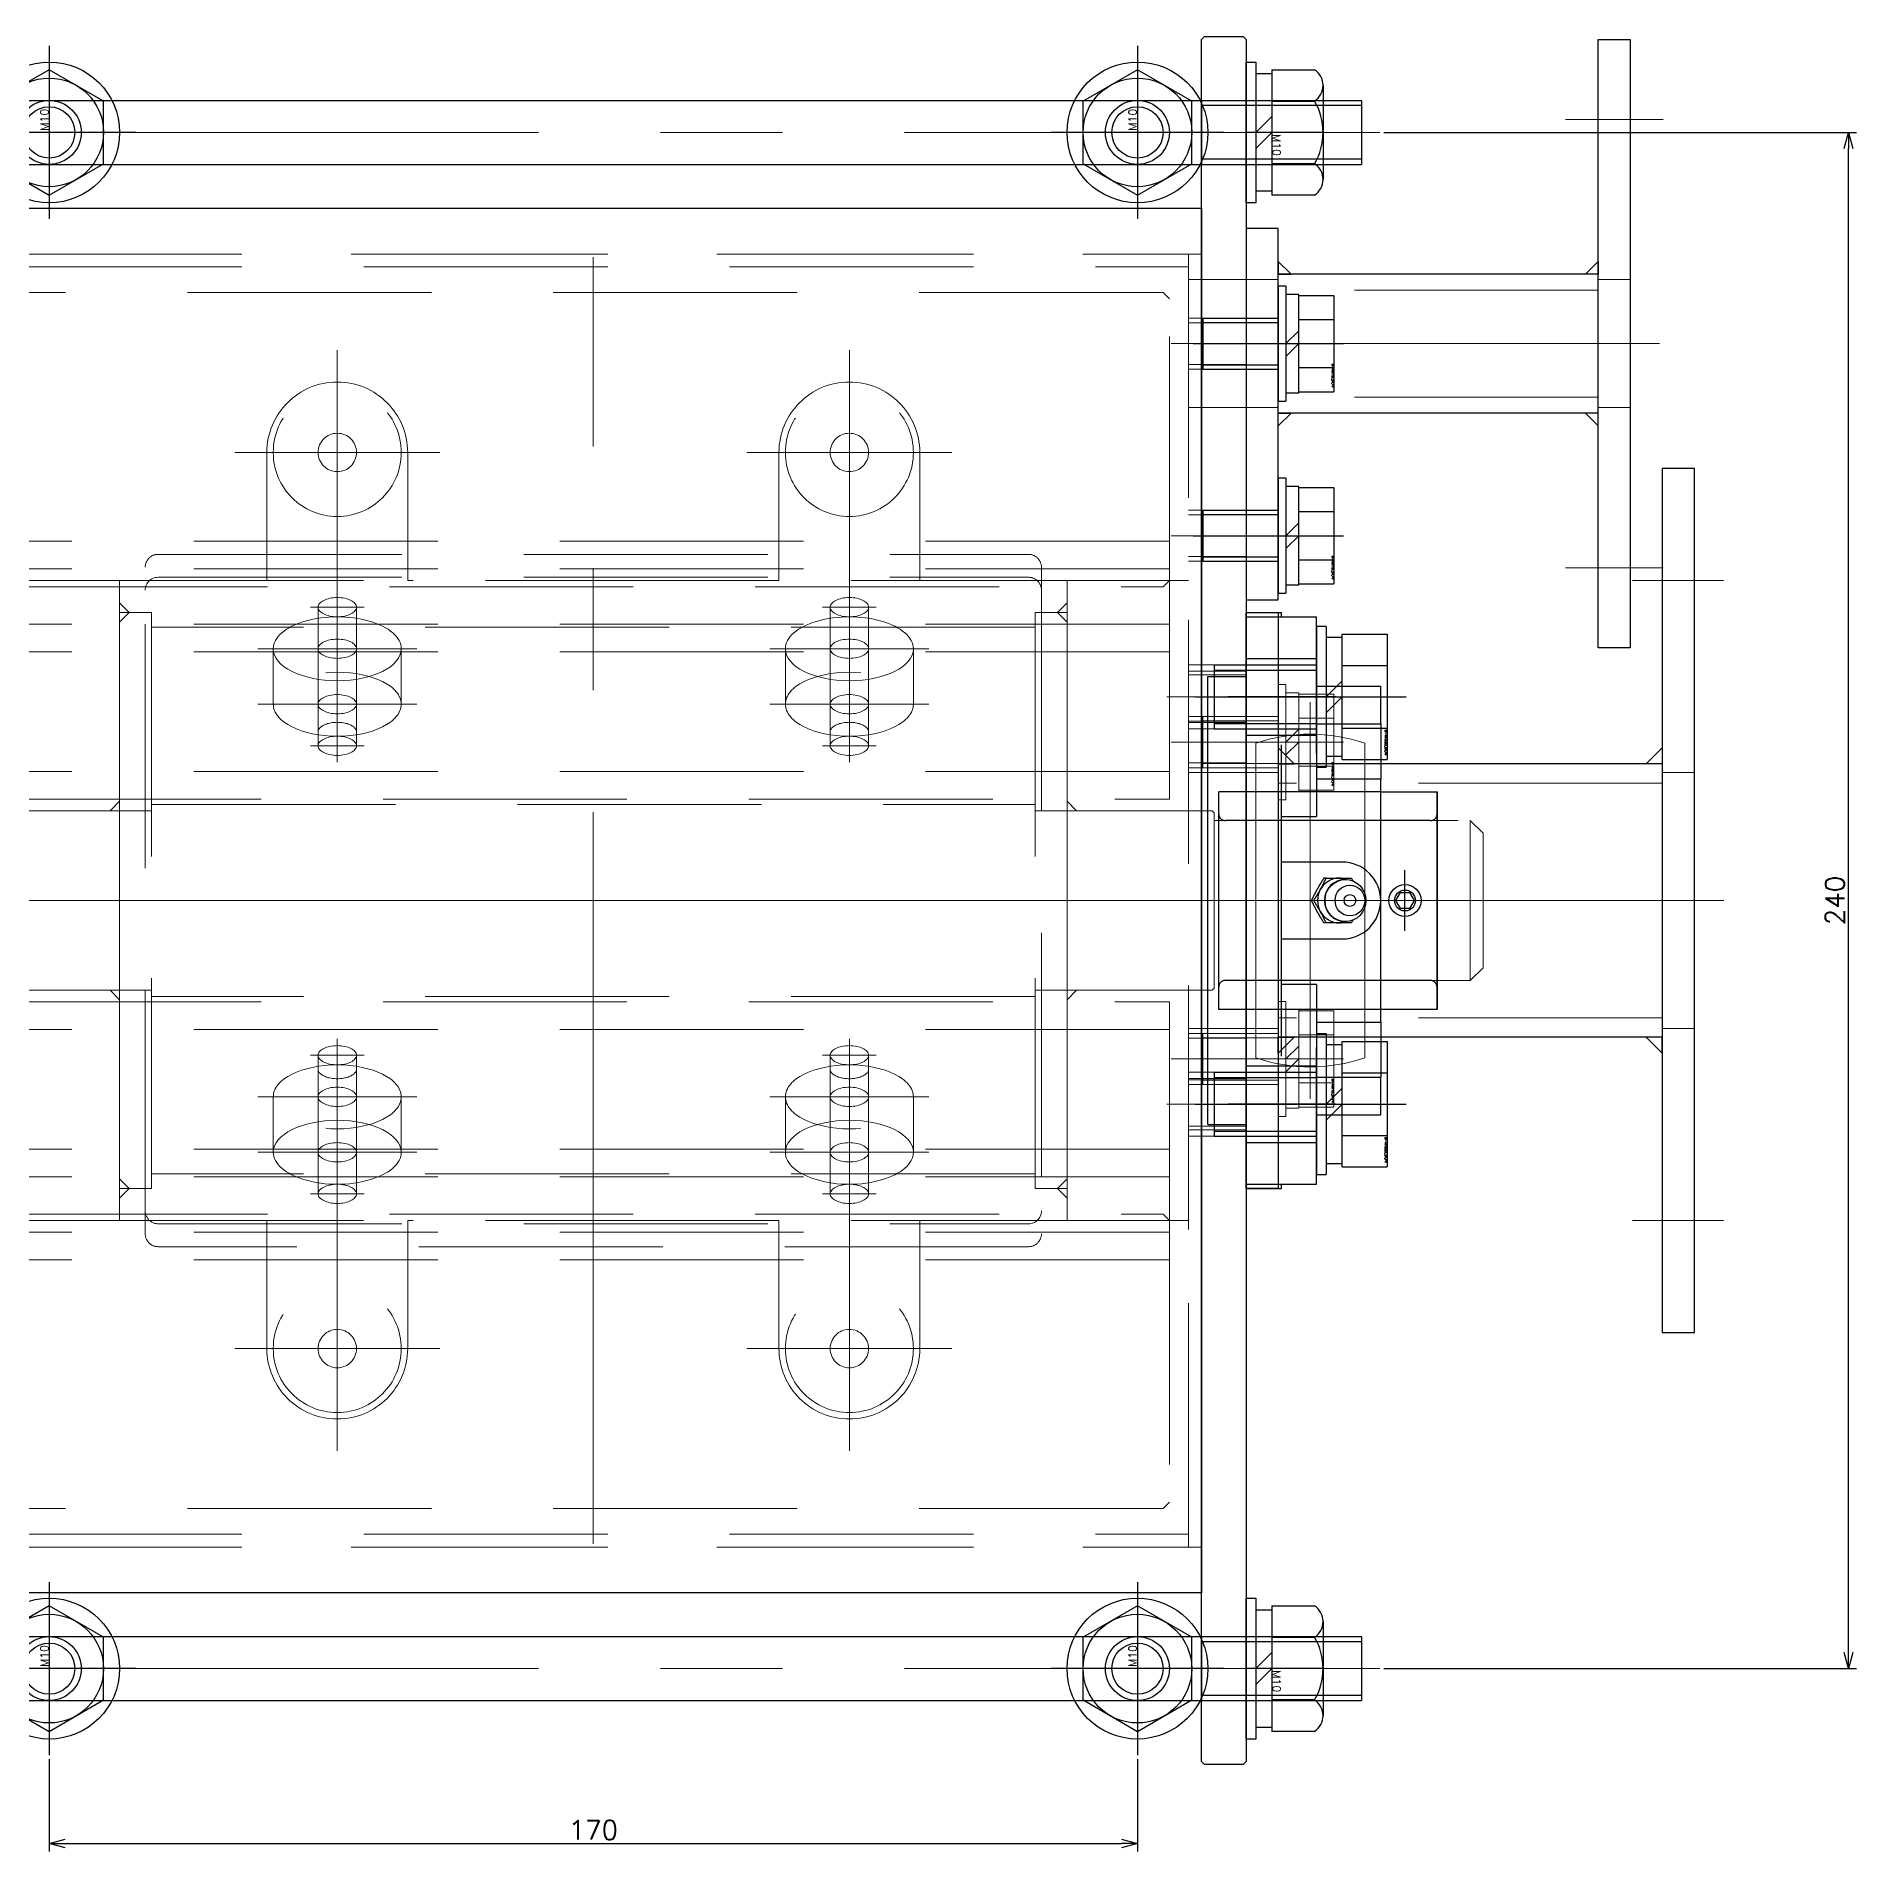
# Model space of a CAD drawing. Header units: millimetres. Extents: x -16130 to 36813, y -8099 to 27484.
# Drawn here: x 23453 to 23737.3, y 17240.5 to 17524 of the extents above; entities that cross this region are included whole.
import ezdxf

# ---------------------------------------------------------------- set-up
doc = ezdxf.new("R2010")
doc.units = ezdxf.units.MM
doc.header["$LTSCALE"] = 6
doc.header["$PDMODE"] = 99
doc.header["$PDSIZE"] = 1
doc.linetypes.add('CENTER2', pattern=[28.575, 19.05, -3.175, 3.175, -3.175])
doc.linetypes.add('HIDDEN', pattern=[9.525, 6.35, -3.175])
for name, color, linetype, lineweight in [('01_NORMAL', 7, 'Continuous', 25), ('04_HIDDEN', 2, 'HIDDEN', 13), ('05_CENTER', 4, 'CENTER2', 13), ('08_DIM', 3, 'Continuous', 13)]:
    doc.layers.add(name, color=color, linetype=linetype, lineweight=lineweight)
doc.layers.add('10_DRAFT', color=8, linetype='Continuous', lineweight=0, plot=False)
doc.layers.add('HIDDEN', color=3, linetype='HIDDEN')
doc.styles.add('KSS_TXT', font='txt.shx', dxfattribs={"bigfont": 'extfont2.shx'})
doc.styles.add('KSS_TXT_L', font='txt.shx', dxfattribs={"height": 3, "bigfont": 'extfont2.shx'})
doc.dimstyles.new('KSS_DIM', dxfattribs={"dimtxt": 3, "dimasz": 2.5, "dimexe": 1.25, "dimexo": 0.625, "dimtad": 1, "dimdsep": 46, "dimtxsty": 'KSS_TXT', "dimblk": 'OPEN30', "dimcen": 0, "dimazin": 2, "dimtfac": 0.75, "dimtmove": 0, "dimatfit": 3, "dimldrblk": 'OPEN30', "dimfxl": 1, "dimtolj": 1, "dimarcsym": 0})

# ---------------------------------------------------------------- blocks, each defined once
blk = doc.blocks.new('A$C4DD551DB_1_1_1')
at = {"color": 0}
for p, q in [((-50.5, 68), (-50.5, -68)), ((50.5, 68), (50.5, -68))]:
    blk.add_line(p, q, dxfattribs=at)
blk.add_lwpolyline([(52.08, -70), (-52.08, -70, -0.414214), (-54.08, -68), (-54.08, 68, -0.414214), (-52.08, 70), (52.08, 70, -0.414214), (54.08, 68), (54.08, -68, -0.414214)], format="xyb", close=True, dxfattribs=at)
for centre, start, end in [((-48.5, 68), 90, 180), ((48.5, 68), 0, 90), ((-48.5, -68), 180, 270), ((48.5, -68), 270, 0)]:
    blk.add_arc(centre, 2, start, end, dxfattribs=at)
at = {"layer": '01_NORMAL'}
blk.add_lwpolyline([(-108.15, 95), (108.15, 95), (108.15, -95), (-108.15, -95)], close=True, dxfattribs=at)
at = {"layer": '04_HIDDEN'}
for p, q in [((-101, 95), (-101, -95)), ((101, 95), (101, -95))]:
    blk.add_line(p, q, dxfattribs=at)
at = {"layer": '10_DRAFT'}
for p, q in [((0, 95), (0, -95)), ((4.06, 0), (-4.06, 0))]:
    blk.add_line(p, q, dxfattribs=at)
blk = doc.blocks.new('A$C6DB7488B_1_1_1')
at = {"color": 0}
for p, q in [((-160, 94), (-159, 95)), ((-160, 50), (-160, 94)), ((-159, 95), (19, 95)), ((19, 95), (20, 94)), ((20, 94), (20, 50)), ((-160, 51.83), (20, 51.83)), ((-160, 43.17), (20, 43.17)), ((-160, 38.84), (20, 38.84)), ((-113, 26.3), (-113, 24.17)), ((-107, 26.3), (-107, 24.17)), ((-33, 26.3), (-33, 24.17)), ((-27, 26.3), (-27, 24.17)), ((-144, 15.84), (-144, -15.84)), ((4, 15.84), (4, -15.84)), ((-207, 12.5), (-207, -12.5)), ((152, 12.5), (27, 12.5)), ((154, 10.5), (152, 12.5)), ((152, 12.5), (152, -12.5)), ((154, -10.5), (154, 10.5)), ((154, 4), (87, 4)), ((154, -4), (87, -4)), ((152, -12.5), (154, -10.5)), ((27, -12.5), (152, -12.5)), ((-113, -26.3), (-113, -24.17)), ((-107, -26.3), (-107, -24.17)), ((-33, -26.3), (-33, -24.17)), ((-27, -26.3), (-27, -24.17)), ((-160, -38.84), (20, -38.84)), ((-160, -43.17), (20, -43.17)), ((-160, -50), (-160, -94)), ((20, -94), (20, -50)), ((-160, -51.83), (20, -51.83)), ((-160, -94), (-159, -95)), ((-159, -95), (19, -95)), ((19, -95), (20, -94))]:
    blk.add_line(p, q, dxfattribs=at)
for points in [[(20, 15.84), (-160, 15.84), (-160, 56.16), (20, 56.16)], [(20, -15.84), (-160, -15.84), (-160, -56.16), (20, -56.16)]]:
    blk.add_lwpolyline(points, close=True, dxfattribs=at)
at = {"color": 3}
for points in [[(-144, 45), (-142.5, 45), (-144, 46.5), (-144, 46.5)], [(4, 45), (2.5, 45), (4, 46.5), (4, 46.5)], [(-144, 45), (-142.5, 45), (-144, 43.5), (-144, 43.5)], [(4, 45), (2.5, 45), (4, 43.5), (4, 43.5)], [(-144, 14), (-145.5, 14), (-144, 15.5), (-144, 15.5)], [(4, 14), (5.5, 14), (4, 15.5), (4, 15.5)], [(-144, -14), (-145.5, -14), (-144, -15.5), (-144, -15.5)], [(4, -14), (5.5, -14), (4, -15.5), (4, -15.5)], [(-144, -45), (-142.5, -45), (-144, -43.5), (-144, -43.5)], [(-144, -45), (-142.5, -45), (-144, -46.5), (-144, -46.5)], [(4, -45), (2.5, -45), (4, -43.5), (4, -43.5)], [(4, -45), (2.5, -45), (4, -46.5), (4, -46.5)]]:
    blk.add_lwpolyline(points, close=True, dxfattribs=at)
at = {"color": 0}
for points in [[(-167, 12.5), (-207, 12.5), (-209, 10.5), (-209, -10.5), (-207, -12.5), (-167, -12.5)], [(-144, 14), (-166.7, 14), (-167, 13.7), (-167, -13.7), (-166.7, -14), (-144, -14)], [(4, 14), (26.7, 14), (27, 13.7), (27, -13.7), (26.7, -14), (4, -14)]]:
    blk.add_lwpolyline(points, dxfattribs=at)
for centre in [(-110, 70), (-30, 70), (-110, -70), (-30, -70)]:
    blk.add_circle(centre, 3, dxfattribs=at)
blk.add_arc((87, 0), 4, 90, 270, dxfattribs=at)
at = {"color": 0, "extrusion": (0, 0, -1)}
for centre, major_axis in [((-110, 26.34), (3, 0)), ((-30, -26.34), (-3, 0))]:
    blk.add_ellipse(centre, major_axis=major_axis, ratio=0.500003, start_param=3.113199, end_param=6.311671, dxfattribs=at)
for centre, major_axis in [((-110, 24.17), (3, 0)), ((-30, -24.17), (-3, 0))]:
    blk.add_ellipse(centre, major_axis=major_axis, ratio=0.500003, dxfattribs=at)
at = {"color": 0}
for centre, major_axis in [((-30, 26.34), (-3, 0)), ((-110, -26.34), (3, 0))]:
    blk.add_ellipse(centre, major_axis=major_axis, ratio=0.500003, start_param=3.113199, end_param=6.311671, dxfattribs=at)
for centre, major_axis in [((-30, 24.17), (-3, 0)), ((-110, -24.17), (3, 0))]:
    blk.add_ellipse(centre, major_axis=major_axis, ratio=0.500003, dxfattribs=at)
at = {"layer": '04_HIDDEN'}
for p, q in [((-159, 49), (-160, 50)), ((19, 49), (-159, 49)), ((4, 50), (-144, 50)), ((-144, 50), (-144, 49)), ((-144, 49), (-144, 15.84)), ((4, 50), (4, 49)), ((4, 49), (4, 15.84)), ((20, 50), (19, 49)), ((-113, 26.3), (-113, 45.83)), ((-107, 26.3), (-107, 45.83)), ((-33, 26.3), (-33, 45.83)), ((-27, 26.3), (-27, 45.83)), ((-144, 45), (-139, 45)), ((-139, 45), (-139, -45)), ((-139, 42.7), (-1, 42.7)), ((-1, 45), (-1, -45)), ((4, 45), (-1, 45)), ((-120, 30.67), (-120, 39.33)), ((-100, 30.67), (-100, 39.33)), ((-40, 30.67), (-40, 39.33)), ((-20, 30.67), (-20, 39.33)), ((-160, 20.17), (20, 20.17)), ((-144, 14), (-139, 14)), ((4, 14), (-1, 14)), ((129, 4), (126.69, 0)), ((129, -4), (129, 4)), ((154, 4), (129, 4)), ((154, 5), (134, 5)), ((134, -5), (134, 5)), ((126.69, 0), (129, -4)), ((154, -4), (129, -4)), ((154, -5), (134, -5)), ((-144, -14), (-139, -14)), ((4, -14), (-1, -14)), ((-144, -49), (-144, -15.84)), ((4, -49), (4, -15.84)), ((-160, -20.17), (20, -20.17)), ((-113, -26.3), (-113, -45.83)), ((-107, -26.3), (-107, -45.83)), ((-33, -26.3), (-33, -45.83)), ((-27, -26.3), (-27, -45.83)), ((-120, -30.67), (-120, -39.33)), ((-100, -30.67), (-100, -39.33)), ((-40, -30.67), (-40, -39.33)), ((-20, -30.67), (-20, -39.33)), ((-144, -45), (-139, -45)), ((-139, -42.7), (-1, -42.7)), ((4, -45), (-1, -45)), ((-159, -49), (-160, -50)), ((19, -49), (-159, -49)), ((-144, -50), (-144, -49)), ((4, -50), (-144, -50)), ((4, -50), (4, -49)), ((20, -50), (19, -49))]:
    blk.add_line(p, q, dxfattribs=at)
for points in [[(-1, 15), (-139, 15)], [(-139, -15), (-1, -15)]]:
    blk.add_lwpolyline(points, dxfattribs=at)
for centre in [(-110, 70), (-30, 70), (-110, -70), (-30, -70)]:
    blk.add_circle(centre, 10, dxfattribs=at)
at = {"layer": '04_HIDDEN', "extrusion": (0, 0, -1)}
for centre, major_axis, ratio in [((-110, 45.83), (3, 0), 0.500003), ((-110, 39.33), (3, 0), 0.500003), ((-110, 30.67), (-10, 0), 0.5), ((-110, 30.67), (3, 0), 0.500003), ((-30, -30.67), (10, 0), 0.5), ((-30, -30.67), (-3, 0), 0.500003), ((-30, -39.33), (-3, 0), 0.500003), ((-30, -45.83), (-3, 0), 0.500003)]:
    blk.add_ellipse(centre, major_axis=major_axis, ratio=ratio, dxfattribs=at)
at = {"layer": '04_HIDDEN'}
for centre, major_axis, ratio in [((-30, 45.83), (-3, 0), 0.500003), ((-30, 39.33), (-3, 0), 0.500003), ((-30, 30.67), (10, 0), 0.5), ((-30, 30.67), (-3, 0), 0.500003), ((-110, -30.67), (-10, 0), 0.5), ((-110, -30.67), (3, 0), 0.500003), ((-110, -39.33), (3, 0), 0.500003), ((-110, -45.83), (3, 0), 0.500003)]:
    blk.add_ellipse(centre, major_axis=major_axis, ratio=ratio, dxfattribs=at)
for centre in [(-110, 39.33), (-30, 39.33)]:
    blk.add_ellipse(centre, major_axis=(10, 0), ratio=0.5, start_param=0, end_param=3.141593, dxfattribs=at)
at = {"layer": '04_HIDDEN', "extrusion": (0, 0, -1)}
for centre in [(-110, -39.33), (-30, -39.33)]:
    blk.add_ellipse(centre, major_axis=(10, 0), ratio=0.5, start_param=0, end_param=3.141593, dxfattribs=at)
at = {"layer": '05_CENTER'}
for p, q in [((-70, -100.5), (-70, 100.5)), ((-110, 57), (-110, 83)), ((-30, 57), (-30, 83)), ((-123, 70), (-97, 70)), ((-17, 70), (-43, 70)), ((-105.82, 45.83), (-114.18, 45.83)), ((-110, 48.3), (-110, 21.62)), ((-34.18, 45.83), (-25.82, 45.83)), ((-30, 48.3), (-30, 21.62)), ((-97.59, 39.33), (-122.41, 39.33)), ((-42.41, 39.33), (-17.59, 39.33)), ((-97.59, 30.67), (-122.41, 30.67)), ((-42.41, 30.67), (-17.59, 30.67)), ((-105.82, 24.17), (-114.18, 24.17)), ((-34.18, 24.17), (-25.82, 24.17)), ((156.79, 0), (-212.93, 0)), ((-110, -48.3), (-110, -21.62)), ((-30, -48.3), (-30, -21.62)), ((-105.82, -24.17), (-114.18, -24.17)), ((-34.18, -24.17), (-25.82, -24.17)), ((-97.59, -30.67), (-122.41, -30.67)), ((-42.41, -30.67), (-17.59, -30.67)), ((-97.59, -39.33), (-122.41, -39.33)), ((-42.41, -39.33), (-17.59, -39.33)), ((-105.82, -45.83), (-114.18, -45.83)), ((-34.18, -45.83), (-25.82, -45.83)), ((-110, -57), (-110, -83)), ((-30, -57), (-30, -83)), ((-123, -70), (-97, -70)), ((-17, -70), (-43, -70))]:
    blk.add_line(p, q, dxfattribs=at)
at = {"layer": '10_DRAFT'}
for centre in [(-110, 39.33), (-30, 39.33)]:
    blk.add_ellipse(centre, major_axis=(10, 0), ratio=0.5, start_param=3.141593, end_param=6.283185, dxfattribs=at)
at = {"layer": '10_DRAFT', "extrusion": (0, 0, -1)}
for centre in [(-110, -39.33), (-30, -39.33)]:
    blk.add_ellipse(centre, major_axis=(10, 0), ratio=0.5, start_param=3.141593, end_param=6.283185, dxfattribs=at)
blk = doc.blocks.new('A$C2C234A17_1_1_1')
at = {"color": 0}
blk.add_lwpolyline([(135, 4.5), (135, -1.5), (134.5, -2), (-134.5, -2), (-135, -1.5), (-135, 4.5), (-134.5, 5), (134.5, 5)], close=True, dxfattribs=at)
at = {"layer": '04_HIDDEN'}
for p, q in [((-101, 5), (-101, 7)), ((-36.82, 7), (-36.82, -2)), ((-35.82, 7), (-35.82, -2)), ((-27.82, 7), (-27.82, -2)), ((-26.82, 7), (-26.82, -2)), ((26.82, 7), (26.82, -2)), ((27.82, 7), (27.82, -2)), ((35.82, 7), (35.82, -2)), ((36.82, 7), (36.82, -2)), ((101, 7), (101, 5))]:
    blk.add_line(p, q, dxfattribs=at)
at = {"layer": '04_HIDDEN', "color": 9}
for p, q in [((-35.25, -2), (-35.25, 7)), ((35.25, -2), (35.25, 7))]:
    blk.add_line(p, q, dxfattribs=at)
at = {"layer": '04_HIDDEN', "color": 252}
for p, q in [((-28.75, 7), (-28.75, -2)), ((-28, 7), (-28, -2)), ((-21.5, 7), (-21.5, -2)), ((-20.75, 7), (-20.75, -2)), ((-20, 7), (-20, -2)), ((20, 7), (20, -2)), ((20.75, 7), (20.75, -2)), ((21.5, 7), (21.5, -2)), ((28, 7), (28, -2)), ((28.75, 7), (28.75, -2)), ((53, 7), (53, -2)), ((53.75, 7), (53.75, -2)), ((60.25, 7), (60.25, -2)), ((61, 7), (61, -2)), ((77, 7), (77, -2)), ((83, 7), (83, -2)), ((83.75, 7), (83.75, -2)), ((90.25, 7), (90.25, -2)), ((91, 7), (91, -2)), ((97, 7), (97, -2))]:
    blk.add_line(p, q, dxfattribs=at)
at = {"layer": '04_HIDDEN'}
blk.add_lwpolyline([(101, 7), (-101, 7)], dxfattribs=at)
at = {"layer": '05_CENTER'}
for p, q in [((-120, 9.2), (-120, -6.07)), ((-31.82, 10.39), (-31.82, -5.39)), ((31.82, 10.39), (31.82, -5.39)), ((120, 9.2), (120, -6.07))]:
    blk.add_line(p, q, dxfattribs=at)
at = {"layer": '05_CENTER', "color": 252}
for p, q in [((-24.75, 9.71), (-24.75, -4.71)), ((24.75, 9.71), (24.75, -4.71)), ((57, 9.71), (57, -4.71)), ((87, 9.71), (87, -4.71))]:
    blk.add_line(p, q, dxfattribs=at)
at = {"layer": '10_DRAFT'}
blk.add_line((0, 7), (0, -2), dxfattribs=at)
blk = doc.blocks.new('MUCFC205c')
at = {"color": 0}
for p, q in [((-35, 6), (35, 6)), ((-35, 6), (-35, 0)), ((35, 6), (35, 0)), ((-44.32, 0), (-24.31, 0)), ((-18.27, 0), (-24.31, 0)), ((-18.27, 0), (18.27, 0)), ((24.31, 0), (18.27, 0)), ((24.31, 0), (44.32, 0)), ((-45, 0), (-44.32, 0)), ((-45, 0), (-45, -5.5)), ((-44.32, 0), (-44.32, -11)), ((44.32, 0), (45, 0)), ((44.32, 0), (44.32, -11)), ((45, 0), (45, -5.5)), ((-45, -5.5), (-44.32, -5.5)), ((-24.31, -5.5), (-18.27, -5.5)), ((-18.27, -5.5), (18.27, -5.5)), ((-13.14, -11), (-13.14, -5.5)), ((-6, -5.5), (-6, -15)), ((6, -15), (6, -5.5)), ((13.14, -5.5), (13.14, -11)), ((18.27, -5.5), (24.31, -5.5)), ((44.32, -5.5), (45, -5.5)), ((-44.32, -11), (-22.98, -11)), ((-33.5, -11), (-33.5, -21)), ((-27.59, -11), (-27.59, -21)), ((-13.14, -11), (-22.98, -11)), ((-19, -11), (-19, -21)), ((0, -10.53), (0, -10.18)), ((22.98, -11), (13.14, -11)), ((19, -11), (19, -21)), ((22.98, -11), (44.32, -11)), ((27.59, -11), (27.59, -21)), ((33.5, -11), (33.5, -21)), ((-3.5, -12.48), (-3.5, -12.13)), ((3.5, -12.48), (3.5, -12.13)), ((-33.5, -21), (-27.59, -21)), ((-19, -21), (-27.59, -21)), ((-19, -21), (0, -21)), ((-17, -29.8), (-17, -21)), ((0, -21), (19, -21)), ((17, -21), (17, -29.8)), ((27.59, -21), (19, -21)), ((27.59, -21), (33.5, -21)), ((-1.25, -24.08), (0, -23.36)), ((-1.25, -25.52), (-1.25, -24.08)), ((0, -26.24), (-1.25, -25.52)), ((0, -23.36), (1.25, -24.08)), ((1.25, -25.52), (0, -26.24)), ((1.25, -24.08), (1.25, -25.52)), ((17, -29.8), (-17, -29.8)), ((-17, -29.8), (17, -29.8))]:
    blk.add_line(p, q, dxfattribs=at)
at = {"color": 0, "linetype": 'CENTER2'}
for p, q in [((-31.82, -13.93), (-31.82, 2.87)), ((31.82, -13.93), (31.82, 2.87)), ((-4.75, -24.8), (4.75, -24.8))]:
    blk.add_line(p, q, dxfattribs=at)
at = {"color": 0}
for radius in [2.5, 1.63]:
    blk.add_circle((0, -24.8), radius, dxfattribs=at)
at = {"color": 0, "linetype": 'HIDDEN'}
for centre, start, end in [((-13.5, 3.3), 0, 90), ((13.5, 3.3), 90, 180), ((-13.5, -28.8), 270, 0), ((13.5, -28.8), 180, 270)]:
    blk.add_arc(centre, 1, start, end, dxfattribs=at)
at = {"color": 0}
for centre, radius, start, end in [((0, -15.5), 3.3, 0, 180), ((0, -15), 6, 180, 270), ((0, -15), 6, 270, 0)]:
    blk.add_arc(centre, radius, start, end, dxfattribs=at)
for major_axis, start_param, end_param in [((-3.5, 0), 4.18879, 5.235988), ((-3.5, 0), 5.235988, 6.283185), ((3.5, 0), 0, 1.047198), ((-3.5, 0), 0, 0.342953), ((3.5, 0), 5.940232, 6.283185)]:
    blk.add_ellipse((0, -14.52), major_axis=major_axis, ratio=0.965926, start_param=start_param, end_param=end_param, dxfattribs=at)
for centre, major_axis in [((0, -15.5), (-3.3, 0)), ((0, -16.2), (-2.4, 0)), ((0, -16.2), (-0.929, 0))]:
    blk.add_ellipse(centre, major_axis=major_axis, ratio=0.965926, dxfattribs=at)
for points, weights in [([(-1.75, -11.07), (-2.56, -11.53), (-3.5, -12.13)], [1, 1.07194812406, 1.06657306684]), ([(0, -10.18), (-0.94, -10.62), (-1.75, -11.07)], [1.06657306684, 1.07194812406, 1]), ([(-1.75, -11.59), (-0.94, -11.14), (0, -10.53)], [1, 1.07194812406, 1.06657306684]), ([(1.75, -11.07), (0.94, -10.62), (0, -10.18)], [1, 1.07194812406, 1.06657306684]), ([(0, -10.53), (0.94, -11.14), (1.75, -11.59)], [1.06657306684, 1.07194812406, 1]), ([(3.5, -12.13), (2.56, -11.53), (1.75, -11.07)], [1.06657306684, 1.07194812406, 1]), ([(-3.5, -12.48), (-2.56, -12.04), (-1.75, -11.59)], [1.06657306684, 1.07194812406, 1]), ([(-3.5, -14.52), (-3.5, -13.61), (-3.5, -12.48)], [1, 1.07194812406, 1.06657306684]), ([(1.75, -11.59), (2.56, -12.04), (3.5, -12.48)], [1, 1.07194812406, 1.06657306684]), ([(3.5, -12.48), (3.5, -13.61), (3.5, -14.52)], [1.06657306684, 1.07194812406, 1]), ([(-3.5, -16.39), (-3.5, -15.42), (-3.5, -14.52)], [1.06657306684, 1.07194812406, 1]), ([(-3.07, -16.66), (-3.28, -16.53), (-3.5, -16.39)], [1.06489758801, 1.06782171765, 1.06657306684]), ([(3.5, -16.39), (3.28, -16.53), (3.07, -16.66)], [1.06657306684, 1.06782171765, 1.06489758801]), ([(3.5, -14.52), (3.5, -15.42), (3.5, -16.39)], [1, 1.07194812406, 1.06657306684])]:
    blk.add_rational_spline(points, weights, degree=2, dxfattribs=at)
at = {"layer": '10_DRAFT'}
for p, q in [((0, -29.8), (0, 6)), ((-24.57, -1.5), (24.57, -1.5)), ((31, -10), (-31, -10)), ((-24.57, -18.5), (24.57, -18.5))]:
    blk.add_line(p, q, dxfattribs=at)
for start, end in [(160.9179, 199.0821), (340.9179, 19.0821)]:
    blk.add_arc((0, -10), 26, start, end, dxfattribs=at)
at = {"layer": 'HIDDEN', "color": 0}
for p, q in [((-17, -21), (-17, 4.3)), ((-17, 4.3), (17, 4.3)), ((-12.5, -28.8), (-12.5, 3.3)), ((12.5, -28.8), (12.5, 3.3)), ((17, -21), (17, 4.3)), ((-37.82, 0), (-37.82, -11)), ((-25.82, 0), (-25.82, -11)), ((25.82, 0), (25.82, -11)), ((37.82, 0), (37.82, -11))]:
    blk.add_line(p, q, dxfattribs=at)
blk = doc.blocks.new('A$C05FE0EC2_2_1_1')
at = {"color": 0, "linetype": 'CENTER2'}
blk.add_line((0, -19), (0, 14), dxfattribs=at)
at = {"color": 0}
for p, q in [((-9.81, 11), (9.81, 11)), ((-9.81, 4), (-9.81, 11)), ((-4.91, 4), (-4.91, 11)), ((4.91, 4), (4.91, 11)), ((9.81, 4), (9.81, 11)), ((9.81, 4), (-9.81, 4)), ((-9.25, 4), (-9.25, 1.5)), ((0, 1.5), (-2.5, 4)), ((0, 4), (2.5, 1.5)), ((9.25, 1.5), (9.25, 4)), ((-11, 1.5), (11, 1.5)), ((-11, 1.5), (-11, 0)), ((-11, 0), (11, 0)), ((11, 0), (11, 1.5))]:
    blk.add_line(p, q, dxfattribs=at)
at = {"color": 0, "linetype": 'HIDDEN'}
for p, q in [((-5, -16), (-5, 0)), ((-4.19, -16), (-4.19, 0)), ((4.19, -16), (4.19, 0)), ((5, -16), (5, 0)), ((-5, -16), (5, -16))]:
    blk.add_line(p, q, dxfattribs=at)
at = {"layer": '10_DRAFT', "style": 'KSS_TXT_L'}
blk.add_text('BT-M10x20L,SW,PW', height=0.3, dxfattribs=at).set_placement((5.16, 10.66))
blk = doc.blocks.new('A$C684CD659')
at = {"color": 4}
blk.add_blockref('MUCFC205c', (0, 0), dxfattribs=at)
at = {"rotation": 180}
for p in [(-31.82, -11), (31.82, -11)]:
    blk.add_blockref('A$C05FE0EC2_2_1_1', p, dxfattribs=at)
blk = doc.blocks.new('A$C04E828C6_1_1_1')
at = {"color": 0}
for p, q in [((-63, 28), (123, 28)), ((-21, -1), (-21, -21)), ((1, -1), (1, -21)), ((59, -1), (59, -21)), ((81, -1), (81, -21))]:
    blk.add_line(p, q, dxfattribs=at)
for points in [[(-21, -21), (-63, -21), (-63, 30), (123, 30), (123, -21), (81, -21)], [(59, -21), (1, -21)]]:
    blk.add_lwpolyline(points, dxfattribs=at)
for centre in [(-10, -1), (70, -1)]:
    blk.add_arc(centre, 11, 0, 180, dxfattribs=at)
at = {"layer": '05_CENTER'}
for p, q in [((-10, -25), (-10, 15)), ((70, -25), (70, 15)), ((-26, -1), (6, -1)), ((54, -1), (86, -1))]:
    blk.add_line(p, q, dxfattribs=at)
blk = doc.blocks.new('A$C680612B7_1_1_1')
at = {"color": 0}
for p, q in [((-120, 5), (120, 5)), ((-120, 5), (-120, -5)), ((-120, 4.19), (-95, 4.19)), ((-95, 5), (-95, -5)), ((95, 5), (95, -5)), ((120, 4.19), (95, 4.19)), ((120, 5), (120, -5)), ((-120, -4.19), (-95, -4.19)), ((-120, -5), (120, -5)), ((120, -4.19), (95, -4.19))]:
    blk.add_line(p, q, dxfattribs=at)
at = {"layer": '05_CENTER'}
blk.add_line((-122.85, 0), (122.85, 0), dxfattribs=at)
blk = doc.blocks.new('M10Nza_1_1_1_1_1')
at = {"color": 0}
for p, q in [((-7.35, 12), (7.35, 12)), ((-9.8, 4), (-9.8, 10.69)), ((-4.9, 4), (-4.9, 10.69)), ((4.9, 10.69), (4.9, 4)), ((9.8, 10.69), (9.8, 4)), ((-9.8, 4), (9.8, 4)), ((-9.2, 1.5), (-9.2, 4)), ((0, 1.5), (-2.5, 4)), ((0, 4), (2.5, 1.5)), ((9.2, 4), (9.2, 1.5))]:
    blk.add_line(p, q, dxfattribs=at)
at = {"color": 0, "linetype": 'CENTER2'}
blk.add_line((0, 12), (0, 0), dxfattribs=at)
at = {"color": 0}
blk.add_lwpolyline([(-11, 1.5), (11, 1.5), (11, 0), (-11, 0)], close=True, dxfattribs=at)
for centre, radius, start, end in [((-7.35, 9.06), 2.94, 33.626, 146.374), ((0, 2.2), 9.8, 60, 120), ((7.35, 9.06), 2.94, 33.626, 146.374)]:
    blk.add_arc(centre, radius, start, end, dxfattribs=at)
at = {"layer": '10_DRAFT', "style": 'KSS_TXT'}
blk.add_text('M10', height=1.25, dxfattribs=at).set_placement((0.26, 4.12))
blk = doc.blocks.new('10b_2_1_1')
at = {"color": 0, "linetype": 'CENTER2'}
for p, q in [((0, -13.51), (0, 13.51)), ((13.51, 0), (-13.51, 0))]:
    blk.add_line(p, q, dxfattribs=at)
at = {"color": 0}
for p, q in [((-4.9, 8.49), (-9.8, 0)), ((-4.9, 8.49), (4.9, 8.49)), ((9.8, 0), (4.9, 8.49)), ((-9.8, 0), (-4.9, -8.49)), ((4.9, -8.49), (9.8, 0)), ((-4.9, -8.49), (4.9, -8.49))]:
    blk.add_line(p, q, dxfattribs=at)
for radius in [11, 8.49, 5, 4]:
    blk.add_circle((0, 0), radius, dxfattribs=at)
at = {"layer": '10_DRAFT', "style": 'KSS_TXT'}
blk.add_text('M10', height=1.25, dxfattribs=at).set_placement((0.26, 0.12))
blk = doc.blocks.new('A$C684CE333')
at = {"color": 0}
for centre in [(-120, 85), (120, 85), (-120, -85), (120, -85)]:
    blk.add_circle(centre, 5, dxfattribs=at)
at = {"layer": '05_CENTER'}
for p, q in [((-128, 85), (-112, 85)), ((128, 85), (112, 85)), ((-128, -85), (-112, -85)), ((128, -85), (112, -85))]:
    blk.add_line(p, q, dxfattribs=at)
at = {"layer": '10_DRAFT'}
for p, q in [((0, -8.78), (0, 8.78)), ((-8.78, 0), (8.78, 0))]:
    blk.add_line(p, q, dxfattribs=at)
for name, p, rotation in [('A$C680612B7_1_1_1', (-120, 0), 270), ('A$C680612B7_1_1_1', (120, 0), 270), ('M10Nza_1_1_1_1_1', (-120, 102), 359.9999999999999), ('M10Nza_1_1_1_1_1', (120, 102), 359.9999999999999), ('M10Nza_1_1_1_1_1', (-120, -102), 180), ('M10Nza_1_1_1_1_1', (120, -102), 180)]:
    blk.add_blockref(name, p, dxfattribs=dict(rotation=rotation))
for p in [(-120, 85), (120, 85), (-120, -85), (120, -85)]:
    blk.add_blockref('10b_2_1_1', p)
blk = doc.blocks.new('_Open30')
at = {"color": 0, "linetype": 'ByBlock', "lineweight": -2}
for p, q in [((-1, 0.27), (0, 0)), ((0, 0), (-1, -0.27)), ((0, 0), (-1, 0))]:
    blk.add_line(p, q, dxfattribs=at)
blk = doc.blocks.new('*D3865')
at = {"layer": '08_DIM', "color": 0, "lineweight": -2, "transparency": 16777216}
for p, q in [((23663.46, 17509.04), (23737.33, 17509.04)), ((23736.08, 17271.54), (23736.08, 17506.54)), ((23663.46, 17269.04), (23737.33, 17269.04))]:
    blk.add_line(p, q, dxfattribs=at)
at = {"layer": 'Defpoints', "color": 0, "transparency": 16777216}
for p in [(23662.83, 17509.04), (23736.08, 17509.04), (23662.83, 17269.04)]:
    blk.add_point(p, dxfattribs=at)
at = {"layer": '08_DIM', "color": 0, "lineweight": -2, "transparency": 16777216, "xscale": 2.5, "yscale": 2.5, "zscale": 2.5}
for p, rotation in [((23736.08, 17509.04), 90), ((23736.08, 17269.04), 270)]:
    blk.add_blockref('_Open30', p, dxfattribs=dict(at, rotation=rotation))
at = {"layer": '08_DIM', "color": 0, "transparency": 16777216, "insert": (23733.95, 17389.04), "char_height": 3, "attachment_point": 5, "rotation": 90, "style": 'KSS_TXT'}
blk.add_mtext('\\A1;240', dxfattribs=at)
blk = doc.blocks.new('*D3866')
at = {"layer": '08_DIM', "color": 0, "lineweight": -2, "transparency": 16777216}
for p, q in [((23454.98, 17254.9), (23454.98, 17240.45)), ((23624.98, 17254.9), (23624.98, 17240.45)), ((23457.48, 17241.7), (23622.48, 17241.7))]:
    blk.add_line(p, q, dxfattribs=at)
at = {"layer": 'Defpoints', "color": 0, "transparency": 16777216}
for p in [(23454.98, 17255.53), (23624.98, 17255.53), (23624.98, 17241.7)]:
    blk.add_point(p, dxfattribs=at)
at = {"layer": '08_DIM', "color": 0, "lineweight": -2, "transparency": 16777216, "xscale": 2.5, "yscale": 2.5, "zscale": 2.5, "rotation": 180}
blk.add_blockref('_Open30', (23454.98, 17241.7), dxfattribs=at)
at = {"layer": '08_DIM', "color": 0, "lineweight": -2, "transparency": 16777216, "xscale": 2.5, "yscale": 2.5, "zscale": 2.5}
blk.add_blockref('_Open30', (23624.98, 17241.7), dxfattribs=at)
at = {"layer": '08_DIM', "color": 0, "transparency": 16777216, "insert": (23539.98, 17243.83), "char_height": 3, "attachment_point": 5, "style": 'KSS_TXT'}
blk.add_mtext('\\A1;170', dxfattribs=at)
blk = doc.blocks.new('A$C4F344C99_1')
at = {"color": 0}
for p, q in [((-7.51, 8.7), (7.51, 8.7)), ((-7.51, 3.2), (-7.51, 8.7)), ((-3.75, 3.2), (-3.75, 8.7)), ((3.75, 3.2), (3.75, 8.7)), ((7.51, 3.2), (7.51, 8.7)), ((-7.7, 3.2), (-7.7, 1.2)), ((7.7, 3.2), (-7.7, 3.2)), ((0, 1.2), (-2, 3.2)), ((0, 3.2), (2, 1.2)), ((7.7, 1.2), (7.7, 3.2)), ((-9, 1.2), (9, 1.2)), ((-9, 1.2), (-9, 0)), ((-9, 0), (9, 0)), ((9, 0), (9, 1.2))]:
    blk.add_line(p, q, dxfattribs=at)
at = {"color": 0, "linetype": 'CENTER2'}
blk.add_line((0, -13.3), (0, 10.2), dxfattribs=at)
at = {"color": 0, "linetype": 'HIDDEN'}
for p, q in [((-4, -11.8), (-4, 0)), ((-3.32, -11.8), (-3.32, 0)), ((3.32, -11.8), (3.32, 0)), ((4, -11.8), (4, 0)), ((-4, -11.8), (4, -11.8))]:
    blk.add_line(p, q, dxfattribs=at)
at = {"layer": '10_DRAFT', "style": 'KSS_TXT_L'}
blk.add_text('BT-M8x15L,SW,PW', height=0.3, dxfattribs=at).set_placement((3.13, 8.36))
blk = doc.blocks.new('A$C684CE4E0')
at = {"color": 0}
for p, q in [((65, 21.35), (5, 21.35)), ((65, -21.35), (5, -21.35))]:
    blk.add_line(p, q, dxfattribs=at)
for points in [[(65, 67.5), (65, -67.5), (70, -67.5), (70, 67.5)], [(0, 45), (5, 45), (5, -45), (0, -45)]]:
    blk.add_lwpolyline(points, close=True, dxfattribs=at)
at = {"color": 3}
for points in [[(5, 21.35), (7.5, 21.35), (7.5, 21.35), (5, 23.85)], [(65, 21.35), (62.5, 21.35), (62.5, 21.35), (65, 23.85)], [(5, -21.35), (7.5, -21.35), (7.5, -21.35), (5, -23.85)], [(65, -21.35), (62.5, -21.35), (62.5, -21.35), (65, -23.85)]]:
    blk.add_lwpolyline(points, close=True, dxfattribs=at)
at = {"layer": '04_HIDDEN'}
for p, q in [((5, 20), (0, 20)), ((65, 20), (70, 20)), ((65, 18.35), (5, 18.35)), ((65, -18.35), (5, -18.35)), ((5, -20), (0, -20)), ((65, -20), (70, -20))]:
    blk.add_line(p, q, dxfattribs=at)
at = {"layer": '05_CENTER'}
for p, q in [((60.34, 50), (74.57, 50)), ((-4.66, 24.75), (9.57, 24.75)), ((74.62, 0), (-4.68, 0)), ((-4.66, -24.75), (9.57, -24.75)), ((60.34, -50), (74.57, -50))]:
    blk.add_line(p, q, dxfattribs=at)
at = {"layer": '04_HIDDEN', "rotation": 270}
for p in [(5, 24.75), (5, -24.75)]:
    blk.add_blockref('A$C4F344C99_1', p, dxfattribs=at)
blk = doc.blocks.new('A$C684B81BE')
at = {"color": 0}
for p, q in [((-10.85, -55), (-10.85, -5)), ((10.85, -55), (10.85, -5))]:
    blk.add_line(p, q, dxfattribs=at)
for points in [[(-40, 0), (-40, -5), (18, -5), (18, 0)], [(-47.5, -55), (47.5, -55), (47.5, -60), (-47.5, -60)]]:
    blk.add_lwpolyline(points, close=True, dxfattribs=at)
at = {"color": 3}
for points in [[(-10.85, -5), (-10.85, -7), (-12.85, -5), (-12.85, -5)], [(10.85, -5), (10.85, -7), (12.85, -5), (12.85, -5)], [(-10.85, -55), (-10.85, -53), (-12.85, -55), (-12.85, -55)], [(10.85, -55), (10.85, -53), (12.85, -55), (12.85, -55)]]:
    blk.add_lwpolyline(points, close=True, dxfattribs=at)
at = {"layer": '04_HIDDEN'}
for p, q in [((-10, 0), (-10, -5)), ((10, 0), (10, -5)), ((-8.35, -55), (-8.35, -5)), ((8.35, -55), (8.35, -5)), ((-10, -55), (-10, -60)), ((10, -55), (10, -60))]:
    blk.add_line(p, q, dxfattribs=at)
at = {"layer": '05_CENTER'}
for p, q in [((-30, 5.12), (-30, -10.12)), ((0, 3.6), (0, -64.55)), ((-35, -49.88), (-35, -65.12)), ((35, -49.88), (35, -65.12))]:
    blk.add_line(p, q, dxfattribs=at)
blk = doc.blocks.new('A$C684CE507')
at = {"rotation": 180}
for p in [(-30, -5), (0, -5)]:
    blk.add_blockref('A$C4F344C99_1', p, dxfattribs=at)
blk.add_blockref('A$C684B81BE', (0, 0))

msp = doc.modelspace()

# ---------------------------------------------------------------- block references
for name, p, rotation in [('A$C2C234A17_1_1_1', (23639.97913, 17389.03909), 90), ('A$C684CD659', (23641.97913, 17389.03909), 89.99999999999999)]:
    msp.add_blockref(name, p, dxfattribs=dict(rotation=rotation))
at = {"layer": '01_NORMAL', "rotation": 90}
for name, p in [('A$C684CE333', (23539.97913, 17389.03909)), ('A$C684CE507', (23641.97913, 17476.03913))]:
    msp.add_blockref(name, p, dxfattribs=at)
at = {"layer": '01_NORMAL'}
msp.add_blockref('A$C684CE4E0', (23641.97913, 17389.03909), dxfattribs=at)
at = {"layer": '04_HIDDEN', "rotation": 89.99999999999999}
msp.add_blockref('A$C4DD551DB_1_1_1', (23539.97913, 17389.03909), dxfattribs=at)
at = {"layer": '04_HIDDEN', "xscale": -1}
msp.add_blockref('A$C6DB7488B_1_1_1', (23469.97913, 17389.03909), dxfattribs=at)
at = {"layer": '04_HIDDEN', "color": 6}
msp.add_blockref('A$C04E828C6_1_1_1', (23509.97913, 17460.03838), dxfattribs=at)
at = {"layer": '04_HIDDEN', "color": 6, "xscale": -1, "rotation": 180}
msp.add_blockref('A$C04E828C6_1_1_1', (23509.97913, 17318.0398), dxfattribs=at)

# ---------------------------------------------------------------- dimensions: what is measured, and where the dimension line sits
at = {"layer": '08_DIM'}
dim = msp.add_linear_dim(base=(23736.07709, 17509.03909), p1=(23662.83051, 17269.03702), p2=(23662.83051, 17509.03909), angle=90, dimstyle='KSS_DIM', dxfattribs=at)
dim.commit()
dim.dimension.update_dxf_attribs({"geometry": '*D3865', "text_midpoint": (23733.95209, 17389.03805)})
dim = msp.add_linear_dim(base=(23624.97913, 17241.70358), p1=(23454.97913, 17255.52682), p2=(23624.97913, 17255.52682), dimstyle='KSS_DIM', dxfattribs=at)
dim.commit()
dim.dimension.update_dxf_attribs({"geometry": '*D3866', "text_midpoint": (23539.97913, 17243.82858)})

doc.saveas('drawing.dxf')
